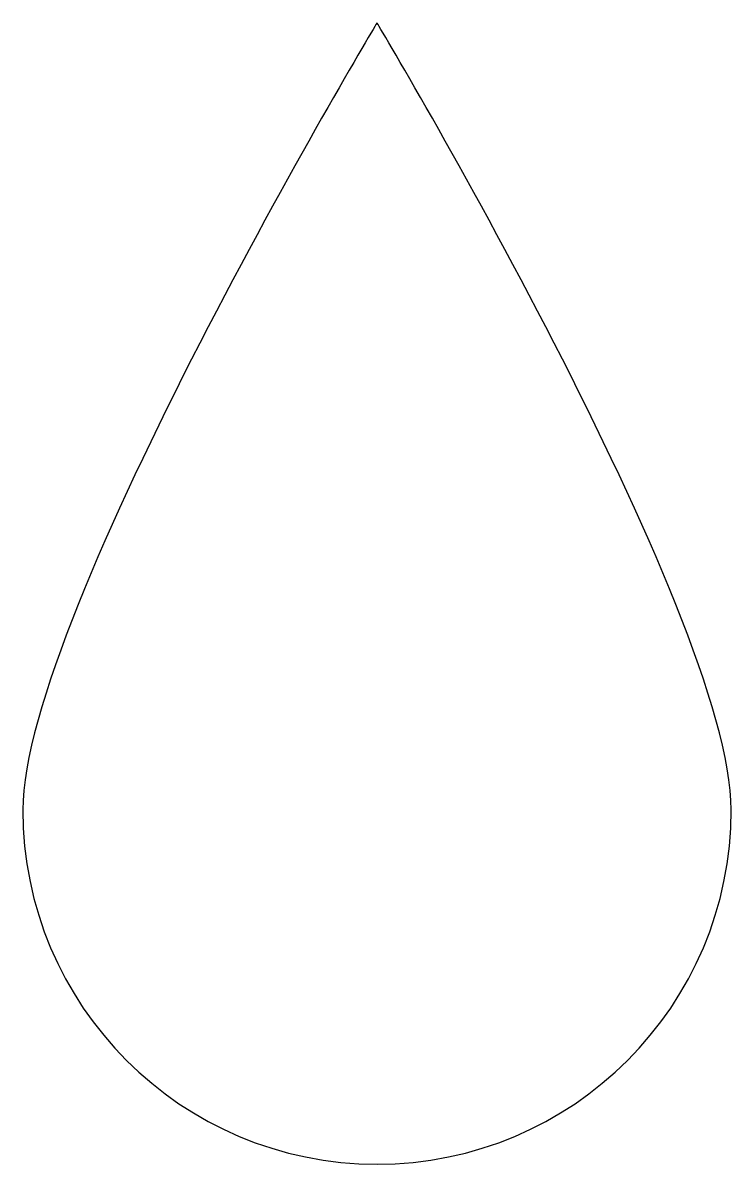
# Model space of a CAD drawing. Header units: centimetres. Extents: x -5.2 to 5.2, y -8.6 to 8.1.
import ezdxf

# ---------------------------------------------------------------- set-up
doc = ezdxf.new("R2010")
doc.units = ezdxf.units.CM
doc.header["$MEASUREMENT"] = 0
doc.layers.add('Camada 1', color=7, linetype='Continuous')

msp = doc.modelspace()

# ---------------------------------------------------------------- linework, layer by layer
at = {"layer": 'Camada 1'}
msp.add_open_spline([(5.20491, -3.41069), (5.20491, -6.28065), (2.87853, -8.60668), (0.00892, -8.60668), (0.00892, -8.60668), (-2.8607, -8.60668), (-5.18707, -6.28065), (-5.18707, -3.41069), (-5.18707, -3.41069), (-5.18707, -0.54139), (0.00892, 8.13586), (0.00892, 8.13586), (0.00892, 8.13586), (0.00892, 8.13586), (5.20491, -0.54136), (5.20491, -3.41069)], degree=3, knots=[0, 0, 0, 0, 0.2, 0.2, 0.2, 0.2, 0.4, 0.4, 0.4, 0.4, 0.6, 0.6, 0.6, 0.6, 1, 1, 1, 1], dxfattribs=at)

doc.saveas('drawing.dxf')
